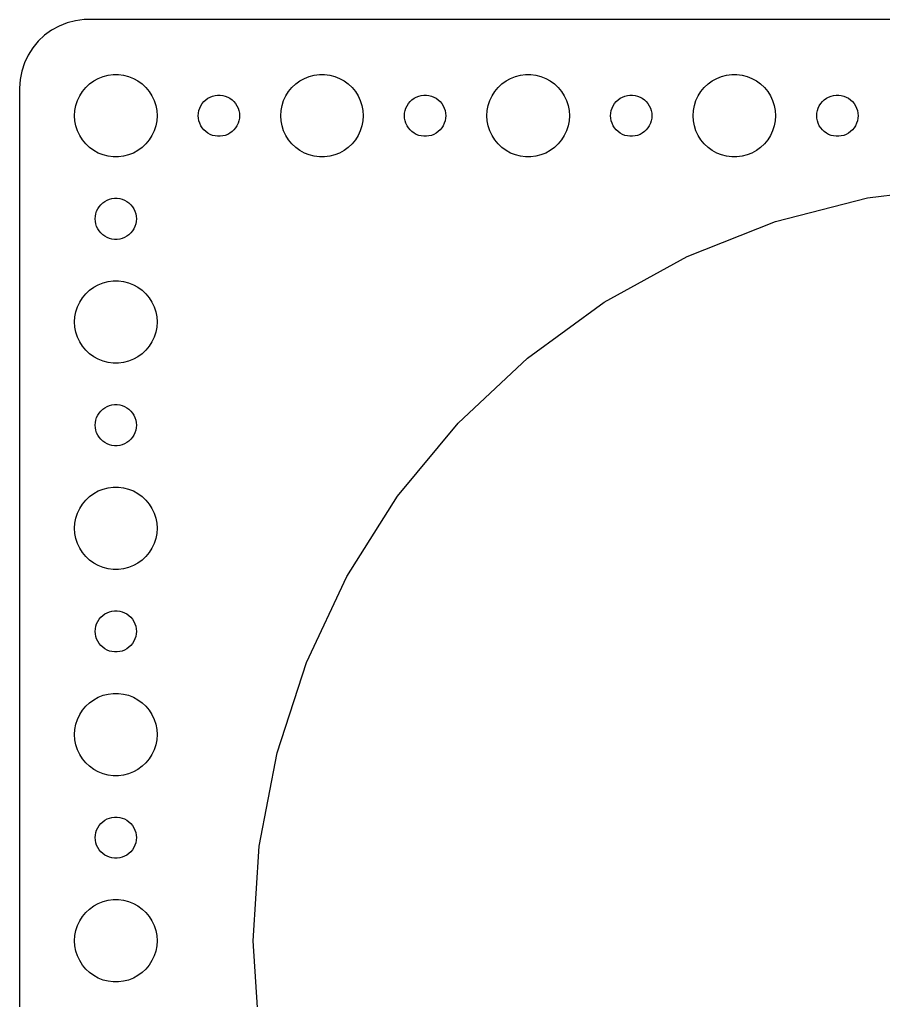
# Model space of a CAD drawing. Header units: metres. Extents: x -187 to 187, y -67 to 67.
# Drawn here: x -187 to -124.2, y -4.3 to 67 of the extents above; entities that cross this region are included whole.
import ezdxf

# ---------------------------------------------------------------- set-up
doc = ezdxf.new("R2010")
doc.units = ezdxf.units.M

msp = doc.modelspace()

# ---------------------------------------------------------------- linework, layer by layer
for p, q in [((-184.129, 66.5241), (-184.679, 66.2216)), ((-183.545, 66.7553), (-184.129, 66.5241)), ((-182.937, 66.9114), (-183.545, 66.7553)), ((-182.314, 66.9901), (-182.937, 66.9114)), ((182.314, 66.9901), (-182.314, 66.9901)), ((-185.187, 65.8526), (-185.645, 65.4227)), ((-184.679, 66.2216), (-185.187, 65.8526)), ((-186.045, 64.9389), (-186.382, 64.4088)), ((-185.645, 65.4227), (-186.045, 64.9389)), ((-186.382, 64.4088), (-186.649, 63.8406)), ((-186.649, 63.8406), (-186.843, 63.2434)), ((-186.843, 63.2434), (-186.961, 62.6267)), ((-181.277, 62.7145), (-180.927, 62.8532)), ((-180.927, 62.8532), (-180.562, 62.9469)), ((-180.562, 62.9469), (-180.188, 62.9941)), ((-180.188, 62.9941), (-179.812, 62.9941)), ((-179.812, 62.9941), (-179.438, 62.9469)), ((-179.438, 62.9469), (-179.073, 62.8532)), ((-179.073, 62.8532), (-178.723, 62.7145)), ((-166.277, 62.7145), (-165.927, 62.8532)), ((-165.927, 62.8532), (-165.562, 62.9469)), ((-165.562, 62.9469), (-165.188, 62.9941)), ((-165.188, 62.9941), (-164.812, 62.9941)), ((-164.812, 62.9941), (-164.438, 62.9469)), ((-164.438, 62.9469), (-164.073, 62.8532)), ((-164.073, 62.8532), (-163.723, 62.7145)), ((-151.277, 62.7145), (-150.927, 62.8532)), ((-150.927, 62.8532), (-150.562, 62.9469)), ((-150.562, 62.9469), (-150.188, 62.9941)), ((-150.188, 62.9941), (-149.812, 62.9941)), ((-149.812, 62.9941), (-149.438, 62.9469)), ((-149.438, 62.9469), (-149.073, 62.8532)), ((-149.073, 62.8532), (-148.723, 62.7145)), ((-136.277, 62.7145), (-135.927, 62.8532)), ((-135.927, 62.8532), (-135.562, 62.9469)), ((-135.562, 62.9469), (-135.188, 62.9941)), ((-135.188, 62.9941), (-134.812, 62.9941)), ((-134.812, 62.9941), (-134.438, 62.9469)), ((-134.438, 62.9469), (-134.073, 62.8532)), ((-134.073, 62.8532), (-133.723, 62.7145)), ((-186.961, 62.6267), (-187, 62)), ((-182.427, 61.7634), (-182.187, 62.0536)), ((-182.187, 62.0536), (-181.912, 62.3115)), ((-181.912, 62.3115), (-181.607, 62.533)), ((-181.607, 62.533), (-181.277, 62.7145)), ((-178.723, 62.7145), (-178.393, 62.533)), ((-178.393, 62.533), (-178.088, 62.3115)), ((-178.088, 62.3115), (-177.813, 62.0536)), ((-177.813, 62.0536), (-177.573, 61.7634)), ((-167.427, 61.7634), (-167.187, 62.0536)), ((-167.187, 62.0536), (-166.912, 62.3115)), ((-166.912, 62.3115), (-166.607, 62.533)), ((-166.607, 62.533), (-166.277, 62.7145)), ((-163.723, 62.7145), (-163.393, 62.533)), ((-163.393, 62.533), (-163.088, 62.3115)), ((-163.088, 62.3115), (-162.813, 62.0536)), ((-162.813, 62.0536), (-162.573, 61.7634)), ((-152.427, 61.7634), (-152.187, 62.0536)), ((-152.187, 62.0536), (-151.912, 62.3115)), ((-151.912, 62.3115), (-151.607, 62.533)), ((-151.607, 62.533), (-151.277, 62.7145)), ((-148.723, 62.7145), (-148.393, 62.533)), ((-148.393, 62.533), (-148.088, 62.3115)), ((-148.088, 62.3115), (-147.813, 62.0536)), ((-147.813, 62.0536), (-147.573, 61.7634)), ((-137.427, 61.7634), (-137.187, 62.0536)), ((-137.187, 62.0536), (-136.912, 62.3115)), ((-136.912, 62.3115), (-136.607, 62.533)), ((-136.607, 62.533), (-136.277, 62.7145)), ((-133.723, 62.7145), (-133.393, 62.533)), ((-133.393, 62.533), (-133.088, 62.3115)), ((-133.088, 62.3115), (-132.813, 62.0536)), ((-132.813, 62.0536), (-132.573, 61.7634)), ((-187, 62), (-187, -62)), ((-182.789, 61.1044), (-182.629, 61.4453)), ((-182.629, 61.4453), (-182.427, 61.7634)), ((-177.573, 61.7634), (-177.371, 61.4453)), ((-177.371, 61.4453), (-177.211, 61.1044)), ((-173.304, 61.2665), (-173.139, 61.3572)), ((-173.139, 61.3572), (-172.964, 61.4266)), ((-172.964, 61.4266), (-172.781, 61.4734)), ((-172.781, 61.4734), (-172.594, 61.497)), ((-172.594, 61.497), (-172.406, 61.497)), ((-172.406, 61.497), (-172.219, 61.4734)), ((-172.219, 61.4734), (-172.036, 61.4266)), ((-172.036, 61.4266), (-171.861, 61.3572)), ((-171.861, 61.3572), (-171.696, 61.2665)), ((-167.789, 61.1044), (-167.629, 61.4453)), ((-167.629, 61.4453), (-167.427, 61.7634)), ((-162.573, 61.7634), (-162.371, 61.4453)), ((-162.371, 61.4453), (-162.211, 61.1044)), ((-158.304, 61.2665), (-158.139, 61.3572)), ((-158.139, 61.3572), (-157.964, 61.4266)), ((-157.964, 61.4266), (-157.781, 61.4734)), ((-157.781, 61.4734), (-157.594, 61.497)), ((-157.594, 61.497), (-157.406, 61.497)), ((-157.406, 61.497), (-157.219, 61.4734)), ((-157.219, 61.4734), (-157.036, 61.4266)), ((-157.036, 61.4266), (-156.861, 61.3572)), ((-156.861, 61.3572), (-156.696, 61.2665)), ((-152.789, 61.1044), (-152.629, 61.4453)), ((-152.629, 61.4453), (-152.427, 61.7634)), ((-147.573, 61.7634), (-147.371, 61.4453)), ((-147.371, 61.4453), (-147.211, 61.1044)), ((-143.304, 61.2665), (-143.139, 61.3572)), ((-143.139, 61.3572), (-142.964, 61.4266)), ((-142.964, 61.4266), (-142.781, 61.4734)), ((-142.781, 61.4734), (-142.594, 61.497)), ((-142.594, 61.497), (-142.406, 61.497)), ((-142.406, 61.497), (-142.219, 61.4734)), ((-142.219, 61.4734), (-142.036, 61.4266)), ((-142.036, 61.4266), (-141.861, 61.3572)), ((-141.861, 61.3572), (-141.696, 61.2665)), ((-137.789, 61.1044), (-137.629, 61.4453)), ((-137.629, 61.4453), (-137.427, 61.7634)), ((-132.573, 61.7634), (-132.371, 61.4453)), ((-132.371, 61.4453), (-132.211, 61.1044)), ((-128.304, 61.2665), (-128.139, 61.3572)), ((-128.139, 61.3572), (-127.964, 61.4266)), ((-127.964, 61.4266), (-127.781, 61.4734)), ((-127.781, 61.4734), (-127.594, 61.497)), ((-127.594, 61.497), (-127.406, 61.497)), ((-127.406, 61.497), (-127.219, 61.4734)), ((-127.219, 61.4734), (-127.036, 61.4266)), ((-127.036, 61.4266), (-126.861, 61.3572)), ((-126.861, 61.3572), (-126.696, 61.2665)), ((-182.976, 60.376), (-182.906, 60.7461)), ((-182.906, 60.7461), (-182.789, 61.1044)), ((-177.211, 61.1044), (-177.094, 60.7461)), ((-177.094, 60.7461), (-177.024, 60.376)), ((-173.895, 60.5522), (-173.814, 60.7226)), ((-173.814, 60.7226), (-173.714, 60.8817)), ((-173.714, 60.8817), (-173.593, 61.0268)), ((-173.593, 61.0268), (-173.456, 61.1558)), ((-173.456, 61.1558), (-173.304, 61.2665)), ((-171.696, 61.2665), (-171.544, 61.1558)), ((-171.544, 61.1558), (-171.407, 61.0268)), ((-171.407, 61.0268), (-171.286, 60.8817)), ((-171.286, 60.8817), (-171.186, 60.7226)), ((-171.186, 60.7226), (-171.105, 60.5522)), ((-167.976, 60.376), (-167.906, 60.7461)), ((-167.906, 60.7461), (-167.789, 61.1044)), ((-162.211, 61.1044), (-162.094, 60.7461)), ((-162.094, 60.7461), (-162.024, 60.376)), ((-158.895, 60.5522), (-158.814, 60.7226)), ((-158.814, 60.7226), (-158.714, 60.8817)), ((-158.714, 60.8817), (-158.593, 61.0268)), ((-158.593, 61.0268), (-158.456, 61.1558)), ((-158.456, 61.1558), (-158.304, 61.2665)), ((-156.696, 61.2665), (-156.544, 61.1558)), ((-156.544, 61.1558), (-156.407, 61.0268)), ((-156.407, 61.0268), (-156.286, 60.8817)), ((-156.286, 60.8817), (-156.186, 60.7226)), ((-156.186, 60.7226), (-156.105, 60.5522)), ((-152.976, 60.376), (-152.906, 60.7461)), ((-152.906, 60.7461), (-152.789, 61.1044)), ((-147.211, 61.1044), (-147.094, 60.7461)), ((-147.094, 60.7461), (-147.024, 60.376)), ((-143.895, 60.5522), (-143.814, 60.7226)), ((-143.814, 60.7226), (-143.714, 60.8817)), ((-143.714, 60.8817), (-143.593, 61.0268)), ((-143.593, 61.0268), (-143.456, 61.1558)), ((-143.456, 61.1558), (-143.304, 61.2665)), ((-141.696, 61.2665), (-141.544, 61.1558)), ((-141.544, 61.1558), (-141.407, 61.0268)), ((-141.407, 61.0268), (-141.286, 60.8817)), ((-141.286, 60.8817), (-141.186, 60.7226)), ((-141.186, 60.7226), (-141.105, 60.5522)), ((-137.976, 60.376), (-137.906, 60.7461)), ((-137.906, 60.7461), (-137.789, 61.1044)), ((-132.211, 61.1044), (-132.094, 60.7461)), ((-132.094, 60.7461), (-132.024, 60.376)), ((-128.895, 60.5522), (-128.814, 60.7226)), ((-128.814, 60.7226), (-128.714, 60.8817)), ((-128.714, 60.8817), (-128.593, 61.0268)), ((-128.593, 61.0268), (-128.456, 61.1558)), ((-128.456, 61.1558), (-128.304, 61.2665)), ((-126.696, 61.2665), (-126.544, 61.1558)), ((-126.544, 61.1558), (-126.407, 61.0268)), ((-126.407, 61.0268), (-126.286, 60.8817)), ((-126.286, 60.8817), (-126.186, 60.7226)), ((-126.186, 60.7226), (-126.105, 60.5522)), ((-183, 60), (-182.976, 60.376)), ((-182.976, 59.624), (-183, 60)), ((-177.024, 60.376), (-177, 60)), ((-177, 60), (-177.024, 59.624)), ((-174, 60), (-173.988, 60.188)), ((-173.988, 59.812), (-174, 60)), ((-173.988, 60.188), (-173.953, 60.373)), ((-173.953, 60.373), (-173.895, 60.5522)), ((-171.105, 60.5522), (-171.047, 60.373)), ((-171.047, 60.373), (-171.012, 60.188)), ((-171.012, 60.188), (-171, 60)), ((-171, 60), (-171.012, 59.812)), ((-168, 60), (-167.976, 60.376)), ((-167.976, 59.624), (-168, 60)), ((-162.024, 60.376), (-162, 60)), ((-162, 60), (-162.024, 59.624)), ((-159, 60), (-158.988, 60.188)), ((-158.988, 59.812), (-159, 60)), ((-158.988, 60.188), (-158.953, 60.373)), ((-158.953, 60.373), (-158.895, 60.5522)), ((-156.105, 60.5522), (-156.047, 60.373)), ((-156.047, 60.373), (-156.012, 60.188)), ((-156.012, 60.188), (-156, 60)), ((-156, 60), (-156.012, 59.812)), ((-153, 60), (-152.976, 60.376)), ((-152.976, 59.624), (-153, 60)), ((-147.024, 60.376), (-147, 60)), ((-147, 60), (-147.024, 59.624)), ((-144, 60), (-143.988, 60.188)), ((-143.988, 59.812), (-144, 60)), ((-143.988, 60.188), (-143.953, 60.373)), ((-143.953, 60.373), (-143.895, 60.5522)), ((-141.105, 60.5522), (-141.047, 60.373)), ((-141.047, 60.373), (-141.012, 60.188)), ((-141.012, 60.188), (-141, 60)), ((-141, 60), (-141.012, 59.812)), ((-138, 60), (-137.976, 60.376)), ((-137.976, 59.624), (-138, 60)), ((-132.024, 60.376), (-132, 60)), ((-132, 60), (-132.024, 59.624)), ((-129, 60), (-128.988, 60.188)), ((-128.988, 59.812), (-129, 60)), ((-128.988, 60.188), (-128.953, 60.373)), ((-128.953, 60.373), (-128.895, 60.5522)), ((-126.105, 60.5522), (-126.047, 60.373)), ((-126.047, 60.373), (-126.012, 60.188)), ((-126.012, 60.188), (-126, 60)), ((-126, 60), (-126.012, 59.812)), ((-182.906, 59.2539), (-182.976, 59.624)), ((-182.789, 58.8956), (-182.906, 59.2539)), ((-177.094, 59.2539), (-177.211, 58.8956)), ((-177.024, 59.624), (-177.094, 59.2539)), ((-173.953, 59.627), (-173.988, 59.812)), ((-173.895, 59.4478), (-173.953, 59.627)), ((-173.814, 59.2774), (-173.895, 59.4478)), ((-173.714, 59.1183), (-173.814, 59.2774)), ((-171.186, 59.2774), (-171.286, 59.1183)), ((-171.105, 59.4478), (-171.186, 59.2774)), ((-171.047, 59.627), (-171.105, 59.4478)), ((-171.012, 59.812), (-171.047, 59.627)), ((-167.906, 59.2539), (-167.976, 59.624)), ((-167.789, 58.8956), (-167.906, 59.2539)), ((-162.094, 59.2539), (-162.211, 58.8956)), ((-162.024, 59.624), (-162.094, 59.2539)), ((-158.953, 59.627), (-158.988, 59.812)), ((-158.895, 59.4478), (-158.953, 59.627)), ((-158.814, 59.2774), (-158.895, 59.4478)), ((-158.714, 59.1183), (-158.814, 59.2774)), ((-156.186, 59.2774), (-156.286, 59.1183)), ((-156.105, 59.4478), (-156.186, 59.2774)), ((-156.047, 59.627), (-156.105, 59.4478)), ((-156.012, 59.812), (-156.047, 59.627)), ((-152.906, 59.2539), (-152.976, 59.624)), ((-152.789, 58.8956), (-152.906, 59.2539)), ((-147.094, 59.2539), (-147.211, 58.8956)), ((-147.024, 59.624), (-147.094, 59.2539)), ((-143.953, 59.627), (-143.988, 59.812)), ((-143.895, 59.4478), (-143.953, 59.627)), ((-143.814, 59.2774), (-143.895, 59.4478)), ((-143.714, 59.1183), (-143.814, 59.2774)), ((-141.186, 59.2774), (-141.286, 59.1183)), ((-141.105, 59.4478), (-141.186, 59.2774)), ((-141.047, 59.627), (-141.105, 59.4478)), ((-141.012, 59.812), (-141.047, 59.627)), ((-137.906, 59.2539), (-137.976, 59.624)), ((-137.789, 58.8956), (-137.906, 59.2539)), ((-132.094, 59.2539), (-132.211, 58.8956)), ((-132.024, 59.624), (-132.094, 59.2539)), ((-128.953, 59.627), (-128.988, 59.812)), ((-128.895, 59.4478), (-128.953, 59.627)), ((-128.814, 59.2774), (-128.895, 59.4478)), ((-128.714, 59.1183), (-128.814, 59.2774)), ((-126.186, 59.2774), (-126.286, 59.1183)), ((-126.105, 59.4478), (-126.186, 59.2774)), ((-126.047, 59.627), (-126.105, 59.4478)), ((-126.012, 59.812), (-126.047, 59.627)), ((-182.629, 58.5547), (-182.789, 58.8956)), ((-182.427, 58.2366), (-182.629, 58.5547)), ((-177.371, 58.5547), (-177.573, 58.2366)), ((-177.211, 58.8956), (-177.371, 58.5547)), ((-173.593, 58.9732), (-173.714, 59.1183)), ((-173.456, 58.8442), (-173.593, 58.9732)), ((-173.304, 58.7335), (-173.456, 58.8442)), ((-173.139, 58.6428), (-173.304, 58.7335)), ((-172.964, 58.5734), (-173.139, 58.6428)), ((-172.781, 58.5266), (-172.964, 58.5734)), ((-172.594, 58.503), (-172.781, 58.5266)), ((-172.406, 58.503), (-172.594, 58.503)), ((-172.219, 58.5266), (-172.406, 58.503)), ((-172.036, 58.5734), (-172.219, 58.5266)), ((-171.861, 58.6428), (-172.036, 58.5734)), ((-171.696, 58.7335), (-171.861, 58.6428)), ((-171.544, 58.8442), (-171.696, 58.7335)), ((-171.407, 58.9732), (-171.544, 58.8442)), ((-171.286, 59.1183), (-171.407, 58.9732)), ((-167.629, 58.5547), (-167.789, 58.8956)), ((-167.427, 58.2366), (-167.629, 58.5547)), ((-162.371, 58.5547), (-162.573, 58.2366)), ((-162.211, 58.8956), (-162.371, 58.5547)), ((-158.593, 58.9732), (-158.714, 59.1183)), ((-158.456, 58.8442), (-158.593, 58.9732)), ((-158.304, 58.7335), (-158.456, 58.8442)), ((-158.139, 58.6428), (-158.304, 58.7335)), ((-157.964, 58.5734), (-158.139, 58.6428)), ((-157.781, 58.5266), (-157.964, 58.5734)), ((-157.594, 58.503), (-157.781, 58.5266)), ((-157.406, 58.503), (-157.594, 58.503)), ((-157.219, 58.5266), (-157.406, 58.503)), ((-157.036, 58.5734), (-157.219, 58.5266)), ((-156.861, 58.6428), (-157.036, 58.5734)), ((-156.696, 58.7335), (-156.861, 58.6428)), ((-156.544, 58.8442), (-156.696, 58.7335)), ((-156.407, 58.9732), (-156.544, 58.8442)), ((-156.286, 59.1183), (-156.407, 58.9732)), ((-152.629, 58.5547), (-152.789, 58.8956)), ((-152.427, 58.2366), (-152.629, 58.5547)), ((-147.371, 58.5547), (-147.573, 58.2366)), ((-147.211, 58.8956), (-147.371, 58.5547)), ((-143.593, 58.9732), (-143.714, 59.1183)), ((-143.456, 58.8442), (-143.593, 58.9732)), ((-143.304, 58.7335), (-143.456, 58.8442)), ((-143.139, 58.6428), (-143.304, 58.7335)), ((-142.964, 58.5734), (-143.139, 58.6428)), ((-142.781, 58.5266), (-142.964, 58.5734)), ((-142.594, 58.503), (-142.781, 58.5266)), ((-142.406, 58.503), (-142.594, 58.503)), ((-142.219, 58.5266), (-142.406, 58.503)), ((-142.036, 58.5734), (-142.219, 58.5266)), ((-141.861, 58.6428), (-142.036, 58.5734)), ((-141.696, 58.7335), (-141.861, 58.6428)), ((-141.544, 58.8442), (-141.696, 58.7335)), ((-141.407, 58.9732), (-141.544, 58.8442)), ((-141.286, 59.1183), (-141.407, 58.9732)), ((-137.629, 58.5547), (-137.789, 58.8956)), ((-137.427, 58.2366), (-137.629, 58.5547)), ((-132.371, 58.5547), (-132.573, 58.2366)), ((-132.211, 58.8956), (-132.371, 58.5547)), ((-128.593, 58.9732), (-128.714, 59.1183)), ((-128.456, 58.8442), (-128.593, 58.9732)), ((-128.304, 58.7335), (-128.456, 58.8442)), ((-128.139, 58.6428), (-128.304, 58.7335)), ((-127.964, 58.5734), (-128.139, 58.6428)), ((-127.781, 58.5266), (-127.964, 58.5734)), ((-127.594, 58.503), (-127.781, 58.5266)), ((-127.406, 58.503), (-127.594, 58.503)), ((-127.219, 58.5266), (-127.406, 58.503)), ((-127.036, 58.5734), (-127.219, 58.5266)), ((-126.861, 58.6428), (-127.036, 58.5734)), ((-126.696, 58.7335), (-126.861, 58.6428)), ((-126.544, 58.8442), (-126.696, 58.7335)), ((-126.407, 58.9732), (-126.544, 58.8442)), ((-126.286, 59.1183), (-126.407, 58.9732)), ((-182.187, 57.9464), (-182.427, 58.2366)), ((-181.912, 57.6885), (-182.187, 57.9464)), ((-177.813, 57.9464), (-178.088, 57.6885)), ((-177.573, 58.2366), (-177.813, 57.9464)), ((-167.187, 57.9464), (-167.427, 58.2366)), ((-166.912, 57.6885), (-167.187, 57.9464)), ((-162.813, 57.9464), (-163.088, 57.6885)), ((-162.573, 58.2366), (-162.813, 57.9464)), ((-152.187, 57.9464), (-152.427, 58.2366)), ((-151.912, 57.6885), (-152.187, 57.9464)), ((-147.813, 57.9464), (-148.088, 57.6885)), ((-147.573, 58.2366), (-147.813, 57.9464)), ((-137.187, 57.9464), (-137.427, 58.2366)), ((-136.912, 57.6885), (-137.187, 57.9464)), ((-132.813, 57.9464), (-133.088, 57.6885)), ((-132.573, 58.2366), (-132.813, 57.9464)), ((-181.607, 57.467), (-181.912, 57.6885)), ((-181.277, 57.2855), (-181.607, 57.467)), ((-180.927, 57.1468), (-181.277, 57.2855)), ((-180.562, 57.0531), (-180.927, 57.1468)), ((-179.073, 57.1468), (-179.438, 57.0531)), ((-178.723, 57.2855), (-179.073, 57.1468)), ((-178.393, 57.467), (-178.723, 57.2855)), ((-178.088, 57.6885), (-178.393, 57.467)), ((-166.607, 57.467), (-166.912, 57.6885)), ((-166.277, 57.2855), (-166.607, 57.467)), ((-165.927, 57.1468), (-166.277, 57.2855)), ((-165.562, 57.0531), (-165.927, 57.1468)), ((-164.073, 57.1468), (-164.438, 57.0531)), ((-163.723, 57.2855), (-164.073, 57.1468)), ((-163.393, 57.467), (-163.723, 57.2855)), ((-163.088, 57.6885), (-163.393, 57.467)), ((-151.607, 57.467), (-151.912, 57.6885)), ((-151.277, 57.2855), (-151.607, 57.467)), ((-150.927, 57.1468), (-151.277, 57.2855)), ((-150.562, 57.0531), (-150.927, 57.1468)), ((-149.073, 57.1468), (-149.438, 57.0531)), ((-148.723, 57.2855), (-149.073, 57.1468)), ((-148.393, 57.467), (-148.723, 57.2855)), ((-148.088, 57.6885), (-148.393, 57.467)), ((-136.607, 57.467), (-136.912, 57.6885)), ((-136.277, 57.2855), (-136.607, 57.467)), ((-135.927, 57.1468), (-136.277, 57.2855)), ((-135.562, 57.0531), (-135.927, 57.1468)), ((-134.073, 57.1468), (-134.438, 57.0531)), ((-133.723, 57.2855), (-134.073, 57.1468)), ((-133.393, 57.467), (-133.723, 57.2855)), ((-133.088, 57.6885), (-133.393, 57.467)), ((-180.188, 57.0059), (-180.562, 57.0531)), ((-179.812, 57.0059), (-180.188, 57.0059)), ((-179.438, 57.0531), (-179.812, 57.0059)), ((-165.188, 57.0059), (-165.562, 57.0531)), ((-164.812, 57.0059), (-165.188, 57.0059)), ((-164.438, 57.0531), (-164.812, 57.0059)), ((-150.188, 57.0059), (-150.562, 57.0531)), ((-149.812, 57.0059), (-150.188, 57.0059)), ((-149.438, 57.0531), (-149.812, 57.0059)), ((-135.188, 57.0059), (-135.562, 57.0531)), ((-134.812, 57.0059), (-135.188, 57.0059)), ((-134.438, 57.0531), (-134.812, 57.0059)), ((-125.306, 54.0258), (-118.453, 54.8915)), ((-181.214, 53.3817), (-181.093, 53.5268)), ((-181.093, 53.5268), (-180.956, 53.6558)), ((-180.956, 53.6558), (-180.804, 53.7665)), ((-180.804, 53.7665), (-180.639, 53.8572)), ((-180.639, 53.8572), (-180.464, 53.9266)), ((-180.464, 53.9266), (-180.281, 53.9734)), ((-180.281, 53.9734), (-180.094, 53.997)), ((-180.094, 53.997), (-179.906, 53.997)), ((-179.906, 53.997), (-179.719, 53.9734)), ((-179.719, 53.9734), (-179.536, 53.9266)), ((-179.536, 53.9266), (-179.361, 53.8572)), ((-179.361, 53.8572), (-179.196, 53.7665)), ((-179.196, 53.7665), (-179.044, 53.6558)), ((-179.044, 53.6558), (-178.907, 53.5268)), ((-178.907, 53.5268), (-178.786, 53.3817)), ((-131.996, 52.3081), (-125.306, 54.0258)), ((-181.488, 52.688), (-181.453, 52.873)), ((-181.453, 52.873), (-181.395, 53.0522)), ((-181.395, 53.0522), (-181.314, 53.2226)), ((-181.314, 53.2226), (-181.214, 53.3817)), ((-178.786, 53.3817), (-178.686, 53.2226)), ((-178.686, 53.2226), (-178.605, 53.0522)), ((-178.605, 53.0522), (-178.547, 52.873)), ((-178.547, 52.873), (-178.512, 52.688)), ((-181.5, 52.5), (-181.488, 52.688)), ((-181.488, 52.312), (-181.5, 52.5)), ((-181.453, 52.127), (-181.488, 52.312)), ((-181.395, 51.9478), (-181.453, 52.127)), ((-178.547, 52.127), (-178.605, 51.9478)), ((-178.512, 52.312), (-178.547, 52.127)), ((-178.512, 52.688), (-178.5, 52.5)), ((-178.5, 52.5), (-178.512, 52.312)), ((-138.418, 49.7655), (-131.996, 52.3081)), ((-181.314, 51.7774), (-181.395, 51.9478)), ((-181.214, 51.6183), (-181.314, 51.7774)), ((-181.093, 51.4732), (-181.214, 51.6183)), ((-180.956, 51.3442), (-181.093, 51.4732)), ((-178.907, 51.4732), (-179.044, 51.3442)), ((-178.786, 51.6183), (-178.907, 51.4732)), ((-178.686, 51.7774), (-178.786, 51.6183)), ((-178.605, 51.9478), (-178.686, 51.7774)), ((-180.804, 51.2335), (-180.956, 51.3442)), ((-180.639, 51.1428), (-180.804, 51.2335)), ((-180.464, 51.0734), (-180.639, 51.1428)), ((-180.281, 51.0266), (-180.464, 51.0734)), ((-180.094, 51.003), (-180.281, 51.0266)), ((-179.906, 51.003), (-180.094, 51.003)), ((-179.719, 51.0266), (-179.906, 51.003)), ((-179.536, 51.0734), (-179.719, 51.0266)), ((-179.361, 51.1428), (-179.536, 51.0734)), ((-179.196, 51.2335), (-179.361, 51.1428)), ((-179.044, 51.3442), (-179.196, 51.2335)), ((-144.47, 46.438), (-138.418, 49.7655)), ((-181.277, 47.7145), (-180.927, 47.8532)), ((-180.927, 47.8532), (-180.562, 47.9469)), ((-180.562, 47.9469), (-180.188, 47.9941)), ((-180.188, 47.9941), (-179.812, 47.9941)), ((-179.812, 47.9941), (-179.438, 47.9469)), ((-179.438, 47.9469), (-179.073, 47.8532)), ((-179.073, 47.8532), (-178.723, 47.7145)), ((-182.187, 47.0536), (-181.912, 47.3115)), ((-181.912, 47.3115), (-181.607, 47.533)), ((-181.607, 47.533), (-181.277, 47.7145)), ((-178.723, 47.7145), (-178.393, 47.533)), ((-178.393, 47.533), (-178.088, 47.3115)), ((-178.088, 47.3115), (-177.813, 47.0536)), ((-182.789, 46.1044), (-182.629, 46.4453)), ((-182.629, 46.4453), (-182.427, 46.7634)), ((-182.427, 46.7634), (-182.187, 47.0536)), ((-177.813, 47.0536), (-177.573, 46.7634)), ((-177.573, 46.7634), (-177.371, 46.4453)), ((-177.371, 46.4453), (-177.211, 46.1044)), ((-150.058, 42.3782), (-144.47, 46.438)), ((-182.976, 45.376), (-182.906, 45.7461)), ((-182.906, 45.7461), (-182.789, 46.1044)), ((-177.211, 46.1044), (-177.094, 45.7461)), ((-177.094, 45.7461), (-177.024, 45.376)), ((-183, 45), (-182.976, 45.376)), ((-182.976, 44.624), (-183, 45)), ((-177.024, 45.376), (-177, 45)), ((-177, 45), (-177.024, 44.624)), ((-182.906, 44.2539), (-182.976, 44.624)), ((-182.789, 43.8956), (-182.906, 44.2539)), ((-177.094, 44.2539), (-177.211, 43.8956)), ((-177.024, 44.624), (-177.094, 44.2539)), ((-182.629, 43.5547), (-182.789, 43.8956)), ((-182.427, 43.2366), (-182.629, 43.5547)), ((-177.371, 43.5547), (-177.573, 43.2366)), ((-177.211, 43.8956), (-177.371, 43.5547)), ((-182.187, 42.9464), (-182.427, 43.2366)), ((-181.912, 42.6885), (-182.187, 42.9464)), ((-177.813, 42.9464), (-178.088, 42.6885)), ((-177.573, 43.2366), (-177.813, 42.9464)), ((-181.607, 42.467), (-181.912, 42.6885)), ((-181.277, 42.2855), (-181.607, 42.467)), ((-180.927, 42.1468), (-181.277, 42.2855)), ((-180.562, 42.0531), (-180.927, 42.1468)), ((-179.073, 42.1468), (-179.438, 42.0531)), ((-178.723, 42.2855), (-179.073, 42.1468)), ((-178.393, 42.467), (-178.723, 42.2855)), ((-178.088, 42.6885), (-178.393, 42.467)), ((-155.093, 37.6501), (-150.058, 42.3782)), ((-180.188, 42.0059), (-180.562, 42.0531)), ((-179.812, 42.0059), (-180.188, 42.0059)), ((-179.438, 42.0531), (-179.812, 42.0059)), ((-181.214, 38.3817), (-181.093, 38.5268)), ((-181.093, 38.5268), (-180.956, 38.6558)), ((-180.956, 38.6558), (-180.804, 38.7665)), ((-180.804, 38.7665), (-180.639, 38.8572)), ((-180.639, 38.8572), (-180.464, 38.9266)), ((-180.464, 38.9266), (-180.281, 38.9734)), ((-180.281, 38.9734), (-180.094, 38.997)), ((-180.094, 38.997), (-179.906, 38.997)), ((-179.906, 38.997), (-179.719, 38.9734)), ((-179.719, 38.9734), (-179.536, 38.9266)), ((-179.536, 38.9266), (-179.361, 38.8572)), ((-179.361, 38.8572), (-179.196, 38.7665)), ((-179.196, 38.7665), (-179.044, 38.6558)), ((-179.044, 38.6558), (-178.907, 38.5268)), ((-178.907, 38.5268), (-178.786, 38.3817)), ((-181.488, 37.688), (-181.453, 37.873)), ((-181.453, 37.873), (-181.395, 38.0522)), ((-181.395, 38.0522), (-181.314, 38.2226)), ((-181.314, 38.2226), (-181.214, 38.3817)), ((-178.786, 38.3817), (-178.686, 38.2226)), ((-178.686, 38.2226), (-178.605, 38.0522)), ((-178.605, 38.0522), (-178.547, 37.873)), ((-178.547, 37.873), (-178.512, 37.688)), ((-181.5, 37.5), (-181.488, 37.688)), ((-181.488, 37.312), (-181.5, 37.5)), ((-181.453, 37.127), (-181.488, 37.312)), ((-181.395, 36.9478), (-181.453, 37.127)), ((-178.547, 37.127), (-178.605, 36.9478)), ((-178.512, 37.312), (-178.547, 37.127)), ((-178.512, 37.688), (-178.5, 37.5)), ((-178.5, 37.5), (-178.512, 37.312)), ((-159.496, 32.3282), (-155.093, 37.6501)), ((-181.314, 36.7774), (-181.395, 36.9478)), ((-181.214, 36.6183), (-181.314, 36.7774)), ((-181.093, 36.4732), (-181.214, 36.6183)), ((-180.956, 36.3442), (-181.093, 36.4732)), ((-178.907, 36.4732), (-179.044, 36.3442)), ((-178.786, 36.6183), (-178.907, 36.4732)), ((-178.686, 36.7774), (-178.786, 36.6183)), ((-178.605, 36.9478), (-178.686, 36.7774)), ((-180.804, 36.2335), (-180.956, 36.3442)), ((-180.639, 36.1428), (-180.804, 36.2335)), ((-180.464, 36.0734), (-180.639, 36.1428)), ((-180.281, 36.0266), (-180.464, 36.0734)), ((-180.094, 36.003), (-180.281, 36.0266)), ((-179.906, 36.003), (-180.094, 36.003)), ((-179.719, 36.0266), (-179.906, 36.003)), ((-179.536, 36.0734), (-179.719, 36.0266)), ((-179.361, 36.1428), (-179.536, 36.0734)), ((-179.196, 36.2335), (-179.361, 36.1428)), ((-179.044, 36.3442), (-179.196, 36.2335)), ((-181.277, 32.7145), (-180.927, 32.8532)), ((-180.927, 32.8532), (-180.562, 32.9469)), ((-180.562, 32.9469), (-180.188, 32.9941)), ((-180.188, 32.9941), (-179.812, 32.9941)), ((-179.812, 32.9941), (-179.438, 32.9469)), ((-179.438, 32.9469), (-179.073, 32.8532)), ((-179.073, 32.8532), (-178.723, 32.7145)), ((-182.187, 32.0536), (-181.912, 32.3115)), ((-181.912, 32.3115), (-181.607, 32.533)), ((-181.607, 32.533), (-181.277, 32.7145)), ((-178.723, 32.7145), (-178.393, 32.533)), ((-178.393, 32.533), (-178.088, 32.3115)), ((-178.088, 32.3115), (-177.813, 32.0536)), ((-163.197, 26.4964), (-159.496, 32.3282)), ((-182.789, 31.1044), (-182.629, 31.4453)), ((-182.629, 31.4453), (-182.427, 31.7634)), ((-182.427, 31.7634), (-182.187, 32.0536)), ((-177.813, 32.0536), (-177.573, 31.7634)), ((-177.573, 31.7634), (-177.371, 31.4453)), ((-177.371, 31.4453), (-177.211, 31.1044)), ((-182.976, 30.376), (-182.906, 30.7461)), ((-182.906, 30.7461), (-182.789, 31.1044)), ((-177.211, 31.1044), (-177.094, 30.7461)), ((-177.094, 30.7461), (-177.024, 30.376)), ((-183, 30), (-182.976, 30.376)), ((-182.976, 29.624), (-183, 30)), ((-177.024, 30.376), (-177, 30)), ((-177, 30), (-177.024, 29.624)), ((-182.906, 29.2539), (-182.976, 29.624)), ((-182.789, 28.8956), (-182.906, 29.2539)), ((-177.094, 29.2539), (-177.211, 28.8956)), ((-177.024, 29.624), (-177.094, 29.2539)), ((-182.629, 28.5547), (-182.789, 28.8956)), ((-182.427, 28.2366), (-182.629, 28.5547)), ((-177.371, 28.5547), (-177.573, 28.2366)), ((-177.211, 28.8956), (-177.371, 28.5547)), ((-182.187, 27.9464), (-182.427, 28.2366)), ((-181.912, 27.6884), (-182.187, 27.9464)), ((-177.813, 27.9464), (-178.088, 27.6884)), ((-177.573, 28.2366), (-177.813, 27.9464)), ((-181.607, 27.467), (-181.912, 27.6884)), ((-181.277, 27.2855), (-181.607, 27.467)), ((-180.927, 27.1468), (-181.277, 27.2855)), ((-180.562, 27.0531), (-180.927, 27.1468)), ((-179.073, 27.1468), (-179.438, 27.0531)), ((-178.723, 27.2855), (-179.073, 27.1468)), ((-178.393, 27.467), (-178.723, 27.2855)), ((-178.088, 27.6884), (-178.393, 27.467)), ((-180.188, 27.0059), (-180.562, 27.0531)), ((-179.812, 27.0059), (-180.188, 27.0059)), ((-179.438, 27.0531), (-179.812, 27.0059)), ((-166.138, 20.2468), (-163.197, 26.4964)), ((-181.093, 23.5268), (-180.956, 23.6558)), ((-180.956, 23.6558), (-180.804, 23.7665)), ((-180.804, 23.7665), (-180.639, 23.8572)), ((-180.639, 23.8572), (-180.464, 23.9266)), ((-180.464, 23.9266), (-180.281, 23.9734)), ((-180.281, 23.9734), (-180.094, 23.997)), ((-180.094, 23.997), (-179.906, 23.997)), ((-179.906, 23.997), (-179.719, 23.9734)), ((-179.719, 23.9734), (-179.536, 23.9266)), ((-179.536, 23.9266), (-179.361, 23.8572)), ((-179.361, 23.8572), (-179.196, 23.7665)), ((-179.196, 23.7665), (-179.044, 23.6558)), ((-179.044, 23.6558), (-178.907, 23.5268)), ((-181.488, 22.688), (-181.453, 22.873)), ((-181.453, 22.873), (-181.395, 23.0522)), ((-181.395, 23.0522), (-181.314, 23.2226)), ((-181.314, 23.2226), (-181.214, 23.3817)), ((-181.214, 23.3817), (-181.093, 23.5268)), ((-178.907, 23.5268), (-178.786, 23.3817)), ((-178.786, 23.3817), (-178.686, 23.2226)), ((-178.686, 23.2226), (-178.605, 23.0522)), ((-178.605, 23.0522), (-178.547, 22.873)), ((-178.547, 22.873), (-178.512, 22.688)), ((-181.5, 22.5), (-181.488, 22.688)), ((-181.488, 22.312), (-181.5, 22.5)), ((-181.453, 22.127), (-181.488, 22.312)), ((-181.395, 21.9478), (-181.453, 22.127)), ((-178.547, 22.127), (-178.605, 21.9478)), ((-178.512, 22.312), (-178.547, 22.127)), ((-178.512, 22.688), (-178.5, 22.5)), ((-178.5, 22.5), (-178.512, 22.312)), ((-181.314, 21.7774), (-181.395, 21.9478)), ((-181.214, 21.6183), (-181.314, 21.7774)), ((-181.093, 21.4732), (-181.214, 21.6183)), ((-180.956, 21.3442), (-181.093, 21.4732)), ((-178.907, 21.4732), (-179.044, 21.3442)), ((-178.786, 21.6183), (-178.907, 21.4732)), ((-178.686, 21.7774), (-178.786, 21.6183)), ((-178.605, 21.9478), (-178.686, 21.7774)), ((-180.804, 21.2335), (-180.956, 21.3442)), ((-180.639, 21.1427), (-180.804, 21.2335)), ((-180.464, 21.0734), (-180.639, 21.1427)), ((-180.281, 21.0266), (-180.464, 21.0734)), ((-180.094, 21.003), (-180.281, 21.0266)), ((-179.906, 21.003), (-180.094, 21.003)), ((-179.719, 21.0266), (-179.906, 21.003)), ((-179.536, 21.0734), (-179.719, 21.0266)), ((-179.361, 21.1427), (-179.536, 21.0734)), ((-179.196, 21.2335), (-179.361, 21.1427)), ((-179.044, 21.3442), (-179.196, 21.2335)), ((-168.272, 13.6779), (-166.138, 20.2468)), ((-181.277, 17.7145), (-180.927, 17.8532)), ((-180.927, 17.8532), (-180.562, 17.9469)), ((-180.562, 17.9469), (-180.188, 17.9941)), ((-180.188, 17.9941), (-179.812, 17.9941)), ((-179.812, 17.9941), (-179.438, 17.9469)), ((-179.438, 17.9469), (-179.073, 17.8532)), ((-179.073, 17.8532), (-178.723, 17.7145)), ((-182.187, 17.0536), (-181.912, 17.3115)), ((-181.912, 17.3115), (-181.607, 17.533)), ((-181.607, 17.533), (-181.277, 17.7145)), ((-178.723, 17.7145), (-178.393, 17.533)), ((-178.393, 17.533), (-178.088, 17.3115)), ((-178.088, 17.3115), (-177.813, 17.0536)), ((-182.789, 16.1044), (-182.629, 16.4453)), ((-182.629, 16.4453), (-182.427, 16.7634)), ((-182.427, 16.7634), (-182.187, 17.0536)), ((-177.813, 17.0536), (-177.573, 16.7634)), ((-177.573, 16.7634), (-177.371, 16.4453)), ((-177.371, 16.4453), (-177.211, 16.1044)), ((-182.976, 15.376), (-182.906, 15.7461)), ((-182.906, 15.7461), (-182.789, 16.1044)), ((-177.211, 16.1044), (-177.094, 15.7461)), ((-177.094, 15.7461), (-177.024, 15.376)), ((-183, 15), (-182.976, 15.376)), ((-182.976, 14.624), (-183, 15)), ((-177.024, 15.376), (-177, 15)), ((-177, 15), (-177.024, 14.624)), ((-182.906, 14.2539), (-182.976, 14.624)), ((-177.024, 14.624), (-177.094, 14.2539)), ((-182.789, 13.8956), (-182.906, 14.2539)), ((-182.629, 13.5547), (-182.789, 13.8956)), ((-182.427, 13.2366), (-182.629, 13.5547)), ((-177.371, 13.5547), (-177.573, 13.2366)), ((-177.211, 13.8956), (-177.371, 13.5547)), ((-177.094, 14.2539), (-177.211, 13.8956)), ((-169.566, 6.89333), (-168.272, 13.6779)), ((-182.187, 12.9464), (-182.427, 13.2366)), ((-181.912, 12.6884), (-182.187, 12.9464)), ((-177.813, 12.9464), (-178.088, 12.6884)), ((-177.573, 13.2366), (-177.813, 12.9464)), ((-181.607, 12.467), (-181.912, 12.6884)), ((-181.277, 12.2855), (-181.607, 12.467)), ((-180.927, 12.1468), (-181.277, 12.2855)), ((-180.562, 12.0531), (-180.927, 12.1468)), ((-179.073, 12.1468), (-179.438, 12.0531)), ((-178.723, 12.2855), (-179.073, 12.1468)), ((-178.393, 12.467), (-178.723, 12.2855)), ((-178.088, 12.6884), (-178.393, 12.467)), ((-180.188, 12.0059), (-180.562, 12.0531)), ((-179.812, 12.0059), (-180.188, 12.0059)), ((-179.438, 12.0531), (-179.812, 12.0059)), ((-181.093, 8.52681), (-180.956, 8.65576)), ((-180.956, 8.65576), (-180.804, 8.76648)), ((-180.804, 8.76648), (-180.639, 8.85724)), ((-180.639, 8.85724), (-180.464, 8.92657)), ((-180.464, 8.92657), (-180.281, 8.97342)), ((-180.281, 8.97342), (-180.094, 8.99704)), ((-180.094, 8.99704), (-179.906, 8.99704)), ((-179.906, 8.99704), (-179.719, 8.97342)), ((-179.719, 8.97342), (-179.536, 8.92657)), ((-179.536, 8.92657), (-179.361, 8.85724)), ((-179.361, 8.85724), (-179.196, 8.76648)), ((-179.196, 8.76648), (-179.044, 8.65576)), ((-179.044, 8.65576), (-178.907, 8.52681)), ((-181.488, 7.68799), (-181.453, 7.87303)), ((-181.453, 7.87303), (-181.395, 8.05219)), ((-181.395, 8.05219), (-181.314, 8.22263)), ((-181.314, 8.22263), (-181.214, 8.38167)), ((-181.214, 8.38167), (-181.093, 8.52681)), ((-178.907, 8.52681), (-178.786, 8.38167)), ((-178.786, 8.38167), (-178.686, 8.22263)), ((-178.686, 8.22263), (-178.605, 8.05219)), ((-178.605, 8.05219), (-178.547, 7.87303)), ((-178.547, 7.87303), (-178.512, 7.68799)), ((-181.5, 7.5), (-181.488, 7.68799)), ((-181.488, 7.312), (-181.5, 7.5)), ((-181.453, 7.12695), (-181.488, 7.312)), ((-178.512, 7.312), (-178.547, 7.12695)), ((-178.512, 7.68799), (-178.5, 7.5)), ((-178.5, 7.5), (-178.512, 7.312)), ((-181.395, 6.9478), (-181.453, 7.12695)), ((-181.314, 6.77736), (-181.395, 6.9478)), ((-181.214, 6.61832), (-181.314, 6.77736)), ((-181.093, 6.47318), (-181.214, 6.61832)), ((-180.956, 6.34422), (-181.093, 6.47318)), ((-178.907, 6.47318), (-179.044, 6.34422)), ((-178.786, 6.61832), (-178.907, 6.47318)), ((-178.686, 6.77736), (-178.786, 6.61832)), ((-178.605, 6.9478), (-178.686, 6.77736)), ((-178.547, 7.12695), (-178.605, 6.9478)), ((-170, 0), (-169.566, 6.89333)), ((-180.804, 6.23351), (-180.956, 6.34422)), ((-180.639, 6.14275), (-180.804, 6.23351)), ((-180.464, 6.07341), (-180.639, 6.14275)), ((-180.281, 6.02657), (-180.464, 6.07341)), ((-180.094, 6.00294), (-180.281, 6.02657)), ((-179.906, 6.00294), (-180.094, 6.00294)), ((-179.719, 6.02657), (-179.906, 6.00294)), ((-179.536, 6.07341), (-179.719, 6.02657)), ((-179.361, 6.14275), (-179.536, 6.07341)), ((-179.196, 6.23351), (-179.361, 6.14275)), ((-179.044, 6.34422), (-179.196, 6.23351)), ((-181.277, 2.71448), (-180.927, 2.85316)), ((-180.927, 2.85316), (-180.562, 2.94685)), ((-180.562, 2.94685), (-180.188, 2.99408)), ((-180.188, 2.99408), (-179.812, 2.99408)), ((-179.812, 2.99408), (-179.438, 2.94685)), ((-179.438, 2.94685), (-179.073, 2.85316)), ((-179.073, 2.85316), (-178.723, 2.71448)), ((-182.187, 2.05363), (-181.912, 2.31154)), ((-181.912, 2.31154), (-181.607, 2.53297)), ((-181.607, 2.53297), (-181.277, 2.71448)), ((-178.723, 2.71448), (-178.393, 2.53297)), ((-178.393, 2.53297), (-178.088, 2.31154)), ((-178.088, 2.31154), (-177.813, 2.05363)), ((-182.789, 1.10437), (-182.629, 1.44525)), ((-182.629, 1.44525), (-182.427, 1.76335)), ((-182.427, 1.76335), (-182.187, 2.05363)), ((-177.813, 2.05363), (-177.573, 1.76335)), ((-177.573, 1.76335), (-177.371, 1.44525)), ((-177.371, 1.44525), (-177.211, 1.10437)), ((-182.976, 0.37599), (-182.906, 0.74606)), ((-182.906, 0.74606), (-182.789, 1.10437)), ((-177.211, 1.10437), (-177.094, 0.74606)), ((-177.094, 0.74606), (-177.024, 0.37599)), ((-183, 0), (-182.976, 0.37599)), ((-182.976, -0.37599), (-183, 0)), ((-177.024, 0.37599), (-177, 0)), ((-177, 0), (-177.024, -0.37599)), ((-169.566, -6.89333), (-170, 0)), ((-182.906, -0.74606), (-182.976, -0.37599)), ((-177.024, -0.37599), (-177.094, -0.74606)), ((-182.789, -1.10437), (-182.906, -0.74606)), ((-182.629, -1.44525), (-182.789, -1.10437)), ((-177.211, -1.10437), (-177.371, -1.44525)), ((-177.094, -0.74606), (-177.211, -1.10437)), ((-182.427, -1.76335), (-182.629, -1.44525)), ((-182.187, -2.05363), (-182.427, -1.76335)), ((-181.912, -2.31154), (-182.187, -2.05363)), ((-177.813, -2.05363), (-178.088, -2.31154)), ((-177.573, -1.76335), (-177.813, -2.05363)), ((-177.371, -1.44525), (-177.573, -1.76335)), ((-181.607, -2.53297), (-181.912, -2.31154)), ((-181.277, -2.71448), (-181.607, -2.53297)), ((-180.927, -2.85316), (-181.277, -2.71448)), ((-178.723, -2.71448), (-179.073, -2.85316)), ((-178.393, -2.53297), (-178.723, -2.71448)), ((-178.088, -2.31154), (-178.393, -2.53297)), ((-180.562, -2.94685), (-180.927, -2.85316)), ((-180.188, -2.99408), (-180.562, -2.94685)), ((-179.812, -2.99408), (-180.188, -2.99408)), ((-179.438, -2.94685), (-179.812, -2.99408)), ((-179.073, -2.85316), (-179.438, -2.94685))]:
    msp.add_line(p, q)

doc.saveas('drawing.dxf')
